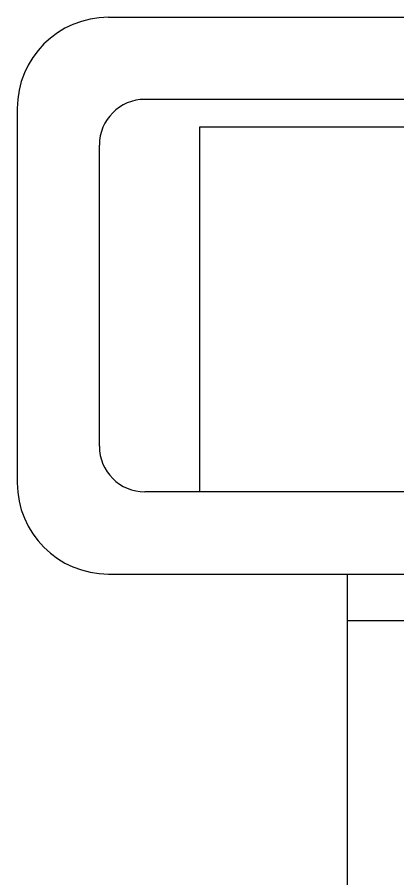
# Model space of a CAD drawing. Extents: x -216126 to 1846968, y -229642 to 543368.
# Drawn here: x 405779.2 to 405900.4, y 456710.1 to 456984.6 of the extents above; entities that cross this region are included whole.
import ezdxf

# ---------------------------------------------------------------- set-up
doc = ezdxf.new("R2010")
doc.units = 0
doc.header["$LTSCALE"] = 1000
doc.header["$MEASUREMENT"] = 0

# ---------------------------------------------------------------- blocks, each defined once
blk = doc.blocks.new('抗震大样2')
at = {"color": 5, "linetype": 'Continuous'}
for p, q in [((3784.16, -3083.37), (3933.71, -3083.37)), ((3966.94, -3120.76), (3800.77, -3120.76)), ((3742.62, -3124.91), (3742.62, -3295.23)), ((3825.7, -3299.38), (3825.7, -3133.22)), ((3825.7, -3133.22), (3966.94, -3133.22)), ((3780, -3278.61), (3780, -3141.53)), ((3966.94, -3299.38), (3800.77, -3299.38)), ((3784.16, -3336.77), (4241.11, -3336.77))]:
    blk.add_line(p, q, dxfattribs=at)
at = {"color": 3, "linetype": 'Continuous'}
for p, q in [((3893, -3734.07), (3893, -3336.77)), ((3893, -3357.96), (4140.58, -3357.96))]:
    blk.add_line(p, q, dxfattribs=at)
at = {"color": 5, "linetype": 'Continuous'}
for centre, radius, start, end in [((3784.16, -3124.91), 41.54, 90, 180), ((3800.77, -3141.53), 20.77, 90, 180), ((3800.77, -3278.61), 20.77, 180, 270), ((3784.16, -3295.23), 41.54, 180, 270)]:
    blk.add_arc(centre, radius, start, end, dxfattribs=at)

msp = doc.modelspace()

# ---------------------------------------------------------------- block references
at = {"xscale": 0.7, "yscale": 0.7, "zscale": 0.7}
msp.add_blockref('抗震大样2', (403159.34, 459142.95), dxfattribs=at)

doc.saveas('drawing.dxf')
